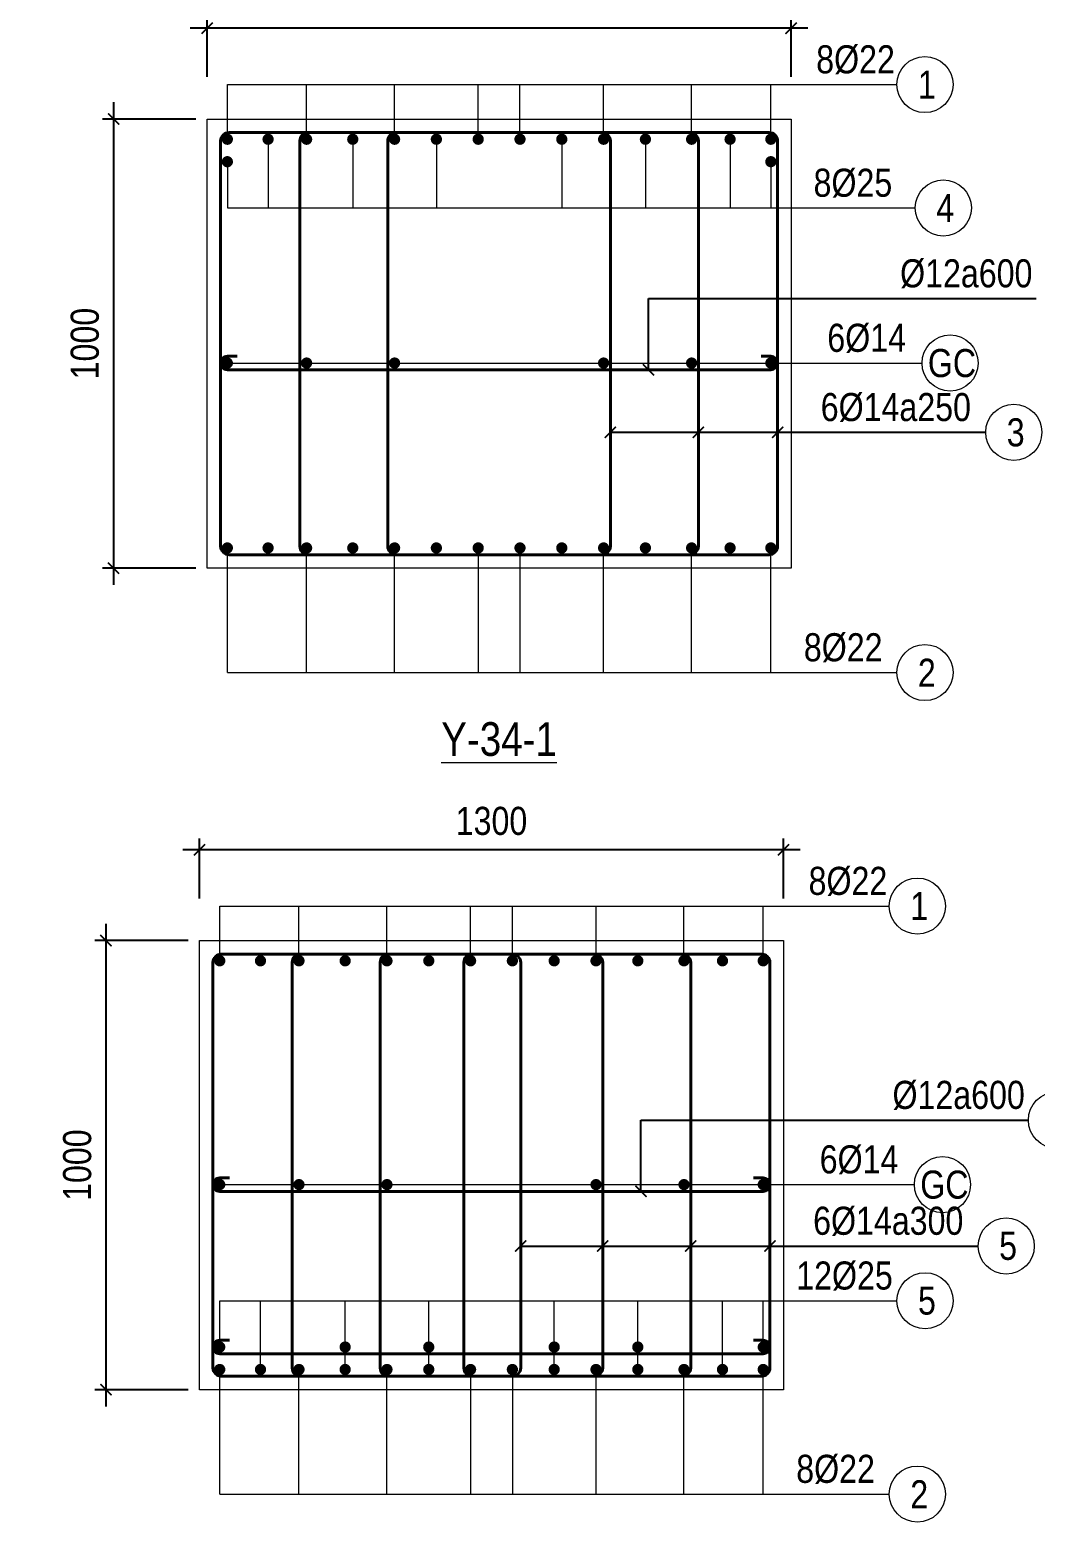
# Model space of a CAD drawing. Header units: millimetres. Extents: x 3014920 to 3563667, y -1638653 to -1356471.
# Drawn here: x 3491342 to 3493580, y -1614352 to -1611029 of the extents above; entities that cross this region are included whole.
import ezdxf
from ezdxf.enums import TextEntityAlignment as Align
from ezdxf.xclip import XClip

# ---------------------------------------------------------------- set-up
doc = ezdxf.new("R2010")
doc.units = ezdxf.units.MM
doc.header["$MEASUREMENT"] = 0
doc.header["$XCLIPFRAME"] = 0
doc.header["$PDMODE"] = 2
doc.linetypes.add('HIDDEN', pattern=[0.375, 0.25, -0.125])
doc.layers.get('0').update_dxf_attribs({"lineweight": 9})
doc.layers.get('Defpoints').update_dxf_attribs({"color": 10, "lineweight": 0})
for name, color, linetype, lineweight in [('CDAI', 21, 'Continuous', 40), ('CTHEP', 50, 'Continuous', 50), ('DBAO', 90, 'Continuous', 13), ('DGIONG', 130, 'Continuous', 13), ('DMo', 9, 'HIDDEN', 9), ('KTH', 154, 'Continuous', 9), ('Net khuat', 8, 'HIDDEN', 13), ('TEXT', 7, 'Continuous', 15)]:
    doc.layers.add(name, color=color, linetype=linetype, lineweight=lineweight)
doc.styles.add('Star-HelCon', font='VHELVCN_0.TTF')
doc.styles.add('TTP-HelCon', font='VHELVCN_0.TTF')
doc.dimstyles.new('TTP-25', dxfattribs={"dimscale": 25, "dimtxt": 2.5, "dimasz": 1, "dimexe": 1, "dimexo": 1, "dimgap": 0.09, "dimtad": 0, "dimdec": 4, "dimrnd": 1, "dimzin": 9, "dimdsep": 46, "dimtxsty": 'TTP-HelCon', "dimblk": 'ARCHTICK', "dimcen": 0.09, "dimdle": 1.5, "dimclrd": 256, "dimclre": 256, "dimclrt": 7, "dimadec": 0, "dimazin": 0, "dimtfac": 1, "dimtdec": 4, "dimtmove": 0, "dimatfit": 3, "dimldrblk": 'ARCHTICK', "dimfxl": 1, "dimtvp": 1, "dimtolj": 1, "dimtzin": 0, "dimarcsym": 0})

# ---------------------------------------------------------------- blocks, each defined once
blk = doc.blocks.new('2Y-33')
at = {"layer": 'CTHEP'}
for p, q in [((73719.76007, -950), (6753.45448, -950)), ((73719.76007, -1410), (6753.45448, -1410)), ((6614.26151, -1870), (73770.00002, -1870))]:
    blk.add_line(p, q, dxfattribs=at)
at = {"layer": 'DBAO', "linetype": 'Continuous'}
blk.add_line((6568.4461, -1900), (73799.99996, -1900), dxfattribs=at)
blk = doc.blocks.new('_ArchTick')
at = {"color": 0, "linetype": 'ByBlock', "const_width": 0.15}
blk.add_lwpolyline([(-0.5, -0.5), (0.5, 0.5)], dxfattribs=at)
blk = doc.blocks.new('*D504')
at = {"layer": 'Defpoints', "color": 0, "transparency": 16777216}
for p in [(9775, -1000), (17275, -1825), (17275, -2025)]:
    blk.add_point(p, dxfattribs=at)
at = {"layer": 'KTH', "lineweight": -2, "transparency": 16777216}
for p, q in [((9775, -1025), (9775, -2050)), ((17275, -1850), (17275, -2050)), ((9737.5, -2025), (17312.5, -2025))]:
    blk.add_line(p, q, dxfattribs=at)
at = {"layer": 'KTH', "lineweight": -2, "transparency": 16777216, "xscale": 25, "yscale": 25, "zscale": 25, "rotation": 180}
blk.add_blockref('_ArchTick', (9775, -2025), dxfattribs=at)
at = {"layer": 'KTH', "lineweight": -2, "transparency": 16777216, "xscale": 25, "yscale": 25, "zscale": 25}
blk.add_blockref('_ArchTick', (17275, -2025), dxfattribs=at)
at = {"layer": 'KTH', "color": 7, "transparency": 16777216, "insert": (13525, -1961.1), "char_height": 62.5, "attachment_point": 5, "style": 'TTP-HelCon'}
blk.add_mtext('\\A1;7500', dxfattribs=at)
blk = doc.blocks.new('*D515')
at = {"layer": 'Defpoints', "color": 0, "transparency": 16777216}
for p in [(14825, -318.6), (12225, -650.8), (14825, -726.4)]:
    blk.add_point(p, dxfattribs=at)
at = {"layer": 'KTH', "lineweight": -2, "transparency": 16777216}
for p, q in [((14825, -343.6), (14825, -751.4)), ((12225, -675.8), (12225, -751.4)), ((12187.5, -726.4), (14862.5, -726.4))]:
    blk.add_line(p, q, dxfattribs=at)
at = {"layer": 'KTH', "lineweight": -2, "transparency": 16777216, "xscale": 25, "yscale": 25, "zscale": 25, "rotation": 180}
blk.add_blockref('_ArchTick', (12225, -726.4), dxfattribs=at)
at = {"layer": 'KTH', "lineweight": -2, "transparency": 16777216, "xscale": 25, "yscale": 25, "zscale": 25}
blk.add_blockref('_ArchTick', (14825, -726.4), dxfattribs=at)
at = {"layer": 'KTH', "color": 7, "transparency": 16777216, "insert": (13525, -656.5), "char_height": 62.5, "attachment_point": 5, "style": 'TTP-HelCon'}
blk.add_mtext('\\A1;6Þ14a300-3', dxfattribs=at)
blk = doc.blocks.new('*D518')
at = {"layer": 'Defpoints', "color": 0, "transparency": 16777216}
for p in [(15825, 574), (11225, 61.2), (15825, -30)]:
    blk.add_point(p, dxfattribs=at)
at = {"layer": 'KTH', "lineweight": -2, "transparency": 16777216}
for p, q in [((11225, 86.2), (11225, 599)), ((15825, -5), (15825, 599)), ((11187.5, 574), (15862.5, 574))]:
    blk.add_line(p, q, dxfattribs=at)
at = {"layer": 'KTH', "lineweight": -2, "transparency": 16777216, "xscale": 25, "yscale": 25, "zscale": 25, "rotation": 180}
blk.add_blockref('_ArchTick', (11225, 574), dxfattribs=at)
at = {"layer": 'KTH', "lineweight": -2, "transparency": 16777216, "xscale": 25, "yscale": 25, "zscale": 25}
blk.add_blockref('_ArchTick', (15825, 574), dxfattribs=at)
at = {"layer": 'KTH', "color": 7, "transparency": 16777216, "insert": (13525, 637.8), "char_height": 62.5, "attachment_point": 5, "style": 'TTP-HelCon'}
blk.add_mtext('\\A1;4600', dxfattribs=at)
blk = doc.blocks.new('*D524')
at = {"layer": 'Defpoints', "color": 0, "transparency": 16777216}
for p in [(12225, -1359.2), (14825, -1386.7), (14825, -1825)]:
    blk.add_point(p, dxfattribs=at)
at = {"layer": 'KTH', "lineweight": -2, "transparency": 16777216}
for p, q in [((12225, -1384.2), (12225, -1850)), ((14825, -1411.7), (14825, -1850)), ((12187.5, -1825), (14862.5, -1825))]:
    blk.add_line(p, q, dxfattribs=at)
at = {"layer": 'KTH', "lineweight": -2, "transparency": 16777216, "xscale": 25, "yscale": 25, "zscale": 25, "rotation": 180}
blk.add_blockref('_ArchTick', (12225, -1825), dxfattribs=at)
at = {"layer": 'KTH', "lineweight": -2, "transparency": 16777216, "xscale": 25, "yscale": 25, "zscale": 25}
blk.add_blockref('_ArchTick', (14825, -1825), dxfattribs=at)
at = {"layer": 'KTH', "color": 7, "transparency": 16777216, "insert": (13525, -1761.2), "char_height": 62.5, "attachment_point": 5, "style": 'TTP-HelCon'}
blk.add_mtext('\\A1;2600', dxfattribs=at)
blk = doc.blocks.new('*D578')
at = {"layer": 'Defpoints', "color": 0, "ltscale": 500, "transparency": 16777216}
for p in [(3491736.5, -1611227.7), (3491528.3, -1612227.7), (3491736.5, -1612227.7)]:
    blk.add_point(p, dxfattribs=at)
at = {"layer": 'KTH', "lineweight": -2, "ltscale": 500, "transparency": 16777216}
for p, q in [((3491528.3, -1611190.2), (3491528.3, -1612265.2)), ((3491711.5, -1611227.7), (3491503.3, -1611227.7)), ((3491711.5, -1612227.7), (3491503.3, -1612227.7))]:
    blk.add_line(p, q, dxfattribs=at)
at = {"layer": 'KTH', "lineweight": -2, "ltscale": 500, "transparency": 16777216, "xscale": 25, "yscale": 25, "zscale": 25}
for p, rotation in [((3491528.3, -1611227.7), 90), ((3491528.3, -1612227.7), 270)]:
    blk.add_blockref('_ArchTick', p, dxfattribs=dict(at, rotation=rotation))
at = {"layer": 'KTH', "color": 7, "ltscale": 500, "transparency": 16777216, "insert": (3491464.5, -1611727.7), "char_height": 62.5, "attachment_point": 5, "rotation": 90, "style": 'TTP-HelCon'}
blk.add_mtext('\\A1;1000', dxfattribs=at)
blk = doc.blocks.new('*D579')
at = {"layer": 'Defpoints', "color": 0, "ltscale": 500, "transparency": 16777216}
for p in [(3491736.5, -1611025.5), (3491736.5, -1611158.7), (3493036.5, -1611158.7)]:
    blk.add_point(p, dxfattribs=at)
at = {"layer": 'KTH', "lineweight": -2, "ltscale": 500, "transparency": 16777216}
for p, q in [((3491736.5, -1611133.7), (3491736.5, -1611000.5)), ((3493036.5, -1611133.7), (3493036.5, -1611000.5)), ((3493074, -1611025.5), (3491699, -1611025.5))]:
    blk.add_line(p, q, dxfattribs=at)
at = {"layer": 'KTH', "lineweight": -2, "ltscale": 500, "transparency": 16777216, "xscale": 25, "yscale": 25, "zscale": 25, "rotation": 180}
blk.add_blockref('_ArchTick', (3491736.5, -1611025.5), dxfattribs=at)
at = {"layer": 'KTH', "lineweight": -2, "ltscale": 500, "transparency": 16777216, "xscale": 25, "yscale": 25, "zscale": 25}
blk.add_blockref('_ArchTick', (3493036.5, -1611025.5), dxfattribs=at)
at = {"layer": 'KTH', "color": 7, "ltscale": 500, "transparency": 16777216, "insert": (3492386.5, -1610961.7), "char_height": 62.5, "attachment_point": 5, "style": 'TTP-HelCon'}
blk.add_mtext('\\A1;1300', dxfattribs=at)
blk = doc.blocks.new('*D580')
at = {"layer": 'Defpoints', "color": 0, "ltscale": 500, "transparency": 16777216}
for p in [(3491719.6, -1613057), (3491511.3, -1614057), (3491719.6, -1614057)]:
    blk.add_point(p, dxfattribs=at)
at = {"layer": 'KTH', "lineweight": -2, "ltscale": 500, "transparency": 16777216}
for p, q in [((3491511.3, -1613019.5), (3491511.3, -1614094.5)), ((3491694.6, -1613057), (3491486.3, -1613057)), ((3491694.6, -1614057), (3491486.3, -1614057))]:
    blk.add_line(p, q, dxfattribs=at)
at = {"layer": 'KTH', "lineweight": -2, "ltscale": 500, "transparency": 16777216, "xscale": 25, "yscale": 25, "zscale": 25}
for p, rotation in [((3491511.3, -1613057), 90), ((3491511.3, -1614057), 270)]:
    blk.add_blockref('_ArchTick', p, dxfattribs=dict(at, rotation=rotation))
at = {"layer": 'KTH', "color": 7, "ltscale": 500, "transparency": 16777216, "insert": (3491447.5, -1613557), "char_height": 62.5, "attachment_point": 5, "rotation": 90, "style": 'TTP-HelCon'}
blk.add_mtext('\\A1;1000', dxfattribs=at)
blk = doc.blocks.new('*D581')
at = {"layer": 'Defpoints', "color": 0, "ltscale": 500, "transparency": 16777216}
for p in [(3491719.6, -1612854.8), (3491719.6, -1612988), (3493019.6, -1612988)]:
    blk.add_point(p, dxfattribs=at)
at = {"layer": 'KTH', "lineweight": -2, "ltscale": 500, "transparency": 16777216}
for p, q in [((3491719.6, -1612963), (3491719.6, -1612829.8)), ((3493019.6, -1612963), (3493019.6, -1612829.8)), ((3493057.1, -1612854.8), (3491682.1, -1612854.8))]:
    blk.add_line(p, q, dxfattribs=at)
at = {"layer": 'KTH', "lineweight": -2, "ltscale": 500, "transparency": 16777216, "xscale": 25, "yscale": 25, "zscale": 25, "rotation": 180}
blk.add_blockref('_ArchTick', (3491719.6, -1612854.8), dxfattribs=at)
at = {"layer": 'KTH', "lineweight": -2, "ltscale": 500, "transparency": 16777216, "xscale": 25, "yscale": 25, "zscale": 25}
blk.add_blockref('_ArchTick', (3493019.6, -1612854.8), dxfattribs=at)
at = {"layer": 'KTH', "color": 7, "ltscale": 500, "transparency": 16777216, "insert": (3492369.6, -1612790.9), "char_height": 62.5, "attachment_point": 5, "style": 'TTP-HelCon'}
blk.add_mtext('\\A1;1300', dxfattribs=at)
blk = doc.blocks.new('2Y-35')
at = {"layer": 'CTHEP'}
blk.add_line((44854.10409, -500), (80, -500), dxfattribs=at)
for points in [[(30, -200), (30, -30), (44903.8448, -30), (44903.8448, -580.72632)], [(30, -970), (45139.21977, -970)]]:
    blk.add_lwpolyline(points, dxfattribs=at)
at = {"layer": 'DBAO', "linetype": 'Continuous'}
blk.add_line((26224.9925, 0), (31828.68038, 0), dxfattribs=at)
blk = doc.blocks.new('*D590')
at = {"layer": 'Defpoints', "color": 0, "ltscale": 500, "transparency": 16777216}
for p in [(3491719.6, -1612854.8), (3491719.6, -1612988), (3493019.6, -1612988)]:
    blk.add_point(p, dxfattribs=at)
at = {"layer": 'KTH', "lineweight": -2, "ltscale": 500, "transparency": 16777216}
for p, q in [((3491719.6, -1612963), (3491719.6, -1612829.8)), ((3493019.6, -1612963), (3493019.6, -1612829.8)), ((3493057.1, -1612854.8), (3491682.1, -1612854.8))]:
    blk.add_line(p, q, dxfattribs=at)
at = {"layer": 'KTH', "lineweight": -2, "ltscale": 500, "transparency": 16777216, "xscale": 25, "yscale": 25, "zscale": 25, "rotation": 180}
blk.add_blockref('_ArchTick', (3491719.6, -1612854.8), dxfattribs=at)
at = {"layer": 'KTH', "lineweight": -2, "ltscale": 500, "transparency": 16777216, "xscale": 25, "yscale": 25, "zscale": 25}
blk.add_blockref('_ArchTick', (3493019.6, -1612854.8), dxfattribs=at)
at = {"layer": 'KTH', "color": 7, "ltscale": 500, "transparency": 16777216, "insert": (3492369.6, -1612790.9), "char_height": 62.5, "attachment_point": 5, "style": 'TTP-HelCon'}
blk.add_mtext('\\A1;1300', dxfattribs=at)
blk = doc.blocks.new('2Y-34')
at = {"layer": 'CTHEP'}
for p, q in [((30, -30), (26119.99251, -30)), ((11225.00941, -69.67838), (15824.99344, -69.67838)), ((26079.99251, -500), (69.99249, -500))]:
    blk.add_line(p, q, dxfattribs=at)
blk.add_lwpolyline([(30, -970), (26119.99251, -970)], dxfattribs=at)
at = {"layer": 'DBAO', "linetype": 'Continuous'}
blk.add_line((10075, 0), (16975, 0), dxfattribs=at)
at = {"layer": 'DBAO', "linetype": 'Continuous', "flags": 128}
for points in [[(17625.00001, -1000.00808), (10124.99216, -1000)], [(17625.00001, -1100), (10124.99216, -1100)]]:
    blk.add_lwpolyline(points, dxfattribs=at)
at = {"layer": 'Net khuat', "ltscale": 250}
blk.add_line((10124.99264, -549.99288), (16925.00049, -549.99254), dxfattribs=at)
at = {"layer": 'KTH'}
for base, p1, p2, picture, middle in [((15824.99195, 574.00461), (11225.00451, 61.19077), (15824.99195, -30), '*D518', (13524.99823, 637.83794)), ((14825.04139, -1825), (12224.99215, -1359.21863), (14825.04139, -1386.70729), '*D524', (13525.01677, -1761.16667))]:
    dim = blk.add_linear_dim(base=base, p1=p1, p2=p2, dimstyle='TTP-25', override={"dimtmove": 1}, dxfattribs=at)
    dim.commit()
    dim.dimension.update_dxf_attribs({"geometry": picture, "text_midpoint": middle})
dim = blk.add_linear_dim(base=(14825.02577, -726.43609), p1=(12224.97756, -650.83303), p2=(14825.02577, -318.57248), text='6Þ14a300-3', dimstyle='TTP-25', override={"dimtmove": 1}, dxfattribs=at)
dim.commit()
dim.dimension.update_dxf_attribs({"geometry": '*D515', "text_midpoint": (13525.00166, -656.51943)})
dim = blk.add_linear_dim(base=(17275, -2024.95574), p1=(9774.99216, -1000), p2=(17275, -1825), angle=180, dimstyle='TTP-25', override={"dimtmove": 1}, dxfattribs=at)
dim.commit()
dim.dimension.update_dxf_attribs({"geometry": '*D504', "text_midpoint": (13524.99608, -1961.12241)})

msp = doc.modelspace()

# ---------------------------------------------------------------- linework, layer by layer
at = {"layer": 'CDAI'}
for points in [[(3491785.27784, -1611257.73554), (3492987.77784, -1611257.73554, -0.4142135624), (3493006.52784, -1611276.48554), (3493006.52784, -1612178.98555, -0.4142135624), (3492987.77784, -1612197.73555), (3491785.27784, -1612197.73555, -0.4142135624), (3491766.52784, -1612178.98555), (3491766.52784, -1611276.48554, -0.4142135624)], [(3491961.70641, -1611257.73555), (3492811.34927, -1611257.73555, -0.4142135624), (3492830.09927, -1611276.48555), (3492830.09927, -1612178.98555, -0.4142135624), (3492811.34927, -1612197.73555), (3491961.70641, -1612197.73555, -0.4142135624), (3491942.95641, -1612178.98555), (3491942.95641, -1611276.48555, -0.4142135624)], [(3492157.58553, -1611257.73555), (3492615.47015, -1611257.73555, -0.4142135624), (3492634.22015, -1611276.48555), (3492634.22015, -1612178.98555, -0.4142135624), (3492615.47015, -1612197.73555), (3492157.58553, -1612197.73555, -0.4142135624), (3492138.83553, -1612178.98555), (3492138.83553, -1611276.48555, -0.4142135624)], [(3491768.33466, -1613087.02754), (3492970.83466, -1613087.02754, -0.4142135624), (3492989.58466, -1613105.77754), (3492989.58466, -1614008.27755, -0.4142135624), (3492970.83466, -1614027.02755), (3491768.33466, -1614027.02755, -0.4142135624), (3491749.58466, -1614008.27755), (3491749.58466, -1613105.77754, -0.4142135624)], [(3491944.76323, -1613087.02755), (3492794.40609, -1613087.02755, -0.4142135624), (3492813.15609, -1613105.77755), (3492813.15609, -1614008.27755, -0.4142135624), (3492794.40609, -1614027.02755), (3491944.76323, -1614027.02755, -0.4142135624), (3491926.01323, -1614008.27755), (3491926.01323, -1613105.77755, -0.4142135624)], [(3492140.64235, -1613087.02755), (3492598.52697, -1613087.02755, -0.4142135624), (3492617.27697, -1613105.77755), (3492617.27697, -1614008.27755, -0.4142135624), (3492598.52697, -1614027.02755), (3492140.64235, -1614027.02755, -0.4142135624), (3492121.89235, -1614008.27755), (3492121.89235, -1613105.77755, -0.4142135624)], [(3492326.7962, -1613087.02755), (3492415.93903, -1613087.02755, -0.4142135624), (3492434.68903, -1613105.77755), (3492434.68903, -1614008.27755, -0.4142135624), (3492415.93903, -1614027.02755), (3492326.7962, -1614027.02755, -0.4142135624), (3492308.0462, -1614008.27755), (3492308.0462, -1613105.77755, -0.4142135624)]]:
    msp.add_lwpolyline(points, format="xyb", close=True, dxfattribs=at)
for points in [[(3491803.44783, -1611756.06888), (3491781.52784, -1611756.06888, 0.4142135624), (3491766.52784, -1611771.06888, 0.4142135624), (3491781.52784, -1611786.06888), (3492991.52784, -1611786.06888, 0.4142135624), (3493006.52784, -1611771.06888, 0.4142135624), (3492991.52784, -1611756.06888), (3492969.60785, -1611756.06888)], [(3491786.50465, -1613585.36088), (3491764.58466, -1613585.36088, 0.4142135624), (3491749.58466, -1613600.36088, 0.4142135624), (3491764.58466, -1613615.36088), (3492974.58466, -1613615.36088, 0.4142135624), (3492989.58466, -1613600.36088, 0.4142135624), (3492974.58466, -1613585.36088), (3492952.66467, -1613585.36088)], [(3491786.50465, -1613947.02755), (3491764.58466, -1613947.02755, 0.4142135624), (3491749.58466, -1613962.02755, 0.4142135624), (3491764.58466, -1613977.02755), (3492974.58466, -1613977.02755, 0.4142135624), (3492989.58466, -1613962.02755, 0.4142135624), (3492974.58466, -1613947.02755), (3492952.66467, -1613947.02755)]]:
    msp.add_lwpolyline(points, format="xyb", dxfattribs=at)
at = {"layer": 'CTHEP', "const_width": 12.5}
for points in [[(3491775.27784, -1611272.73554, 1), (3491787.77784, -1611272.73554, 1)], [(3491865.99213, -1611272.73555, -1), (3491878.49213, -1611272.73555, -1)], [(3491951.70641, -1611272.73555, -1), (3491964.20641, -1611272.73555, -1)], [(3492054.50861, -1611272.73555, -1), (3492067.00861, -1611272.73555, -1)], [(3492147.58553, -1611272.73555, -1), (3492160.08553, -1611272.73555, -1)], [(3492240.66246, -1611272.73555, -1), (3492253.16246, -1611272.73555, -1)], [(3492346.23938, -1611272.73555, 1), (3492333.73938, -1611272.73555, 1)], [(3492426.8163, -1611272.73555, -1), (3492439.3163, -1611272.73555, -1)], [(3492519.89323, -1611272.73555, -1), (3492532.39323, -1611272.73555, -1)], [(3492612.97015, -1611272.73555, -1), (3492625.47015, -1611272.73555, -1)], [(3492718.54707, -1611272.73555, 1), (3492706.04707, -1611272.73555, 1)], [(3492821.34927, -1611272.73555, 1), (3492808.84927, -1611272.73555, 1)], [(3492907.06355, -1611272.73555, 1), (3492894.56355, -1611272.73555, 1)], [(3492985.27784, -1611272.73554, 1), (3492997.77784, -1611272.73554, 1)], [(3491775.27784, -1611322.73554, 1), (3491787.77784, -1611322.73554, 1)], [(3492985.27784, -1611322.73554, 1), (3492997.77784, -1611322.73554, 1)], [(3491775.27784, -1611771.06888, 1), (3491787.77784, -1611771.06888, 1)], [(3491951.70641, -1611771.06888, -1), (3491964.20641, -1611771.06888, -1)], [(3492147.58553, -1611771.06888, -1), (3492160.08553, -1611771.06888, -1)], [(3492612.97015, -1611771.06888, -1), (3492625.47015, -1611771.06888, -1)], [(3492821.34927, -1611771.06888, 1), (3492808.84927, -1611771.06888, 1)], [(3492985.27784, -1611771.06888, 1), (3492997.77784, -1611771.06888, 1)], [(3491775.27784, -1612182.73555, 1), (3491787.77784, -1612182.73555, 1)], [(3491865.99213, -1612182.73555, 1), (3491878.49213, -1612182.73555, 1)], [(3491951.70641, -1612182.73555, 1), (3491964.20641, -1612182.73555, 1)], [(3492054.50861, -1612182.73555, 1), (3492067.00861, -1612182.73555, 1)], [(3492147.58553, -1612182.73555, 1), (3492160.08553, -1612182.73555, 1)], [(3492240.66246, -1612182.73555, 1), (3492253.16246, -1612182.73555, 1)], [(3492346.23938, -1612182.73555, -1), (3492333.73938, -1612182.73555, -1)], [(3492426.8163, -1612182.73555, 1), (3492439.3163, -1612182.73555, 1)], [(3492519.89323, -1612182.73555, 1), (3492532.39323, -1612182.73555, 1)], [(3492612.97015, -1612182.73555, 1), (3492625.47015, -1612182.73555, 1)], [(3492718.54707, -1612182.73555, -1), (3492706.04707, -1612182.73555, -1)], [(3492821.34927, -1612182.73555, -1), (3492808.84927, -1612182.73555, -1)], [(3492907.06355, -1612182.73555, -1), (3492894.56355, -1612182.73555, -1)], [(3492985.27784, -1612182.73555, 1), (3492997.77784, -1612182.73555, 1)], [(3491758.33466, -1613102.02754, 1), (3491770.83466, -1613102.02754, 1)], [(3491849.04895, -1613102.02755, -1), (3491861.54895, -1613102.02755, -1)], [(3491934.76323, -1613102.02755, -1), (3491947.26323, -1613102.02755, -1)], [(3492037.56543, -1613102.02755, -1), (3492050.06543, -1613102.02755, -1)], [(3492130.64235, -1613102.02755, -1), (3492143.14235, -1613102.02755, -1)], [(3492223.71928, -1613102.02755, -1), (3492236.21928, -1613102.02755, -1)], [(3492329.2962, -1613102.02755, 1), (3492316.7962, -1613102.02755, 1)], [(3492409.87312, -1613102.02755, -1), (3492422.37312, -1613102.02755, -1)], [(3492502.95005, -1613102.02755, -1), (3492515.45005, -1613102.02755, -1)], [(3492596.02697, -1613102.02755, -1), (3492608.52697, -1613102.02755, -1)], [(3492701.60389, -1613102.02755, 1), (3492689.10389, -1613102.02755, 1)], [(3492804.40609, -1613102.02755, 1), (3492791.90609, -1613102.02755, 1)], [(3492890.12037, -1613102.02755, 1), (3492877.62037, -1613102.02755, 1)], [(3492968.33466, -1613102.02754, 1), (3492980.83466, -1613102.02754, 1)], [(3491758.33466, -1613600.36088, 1), (3491770.83466, -1613600.36088, 1)], [(3491934.76323, -1613600.36088, -1), (3491947.26323, -1613600.36088, -1)], [(3492130.64235, -1613600.36088, -1), (3492143.14235, -1613600.36088, -1)], [(3492596.02697, -1613600.36088, -1), (3492608.52697, -1613600.36088, -1)], [(3492804.40609, -1613600.36088, 1), (3492791.90609, -1613600.36088, 1)], [(3492968.33466, -1613600.36088, 1), (3492980.83466, -1613600.36088, 1)], [(3491758.33466, -1613962.02755, 1), (3491770.83466, -1613962.02755, 1)], [(3492037.56543, -1613962.02755, 1), (3492050.06543, -1613962.02755, 1)], [(3492223.71928, -1613962.02755, 1), (3492236.21928, -1613962.02755, 1)], [(3492502.95005, -1613962.02755, 1), (3492515.45005, -1613962.02755, 1)], [(3492701.60389, -1613962.02755, -1), (3492689.10389, -1613962.02755, -1)], [(3492968.33466, -1613962.02755, 1), (3492980.83466, -1613962.02755, 1)], [(3491758.33466, -1614012.02755, 1), (3491770.83466, -1614012.02755, 1)], [(3491849.04895, -1614012.02755, 1), (3491861.54895, -1614012.02755, 1)], [(3491934.76323, -1614012.02755, 1), (3491947.26323, -1614012.02755, 1)], [(3492037.56543, -1614012.02755, 1), (3492050.06543, -1614012.02755, 1)], [(3492130.64235, -1614012.02755, 1), (3492143.14235, -1614012.02755, 1)], [(3492223.71928, -1614012.02755, 1), (3492236.21928, -1614012.02755, 1)], [(3492329.2962, -1614012.02755, -1), (3492316.7962, -1614012.02755, -1)], [(3492409.87312, -1614012.02755, 1), (3492422.37312, -1614012.02755, 1)], [(3492502.95005, -1614012.02755, 1), (3492515.45005, -1614012.02755, 1)], [(3492596.02697, -1614012.02755, 1), (3492608.52697, -1614012.02755, 1)], [(3492701.60389, -1614012.02755, -1), (3492689.10389, -1614012.02755, -1)], [(3492804.40609, -1614012.02755, -1), (3492791.90609, -1614012.02755, -1)], [(3492890.12037, -1614012.02755, -1), (3492877.62037, -1614012.02755, -1)], [(3492968.33466, -1614012.02755, 1), (3492980.83466, -1614012.02755, 1)]]:
    msp.add_lwpolyline(points, format="xyb", close=True, dxfattribs=at)
at = {"layer": 'DBAO', "flags": 128}
for points in [[(3491736.52784, -1611227.73555), (3493036.52784, -1611227.73555)], [(3493036.52784, -1611227.73555), (3493036.52784, -1612227.73555), (3491736.52784, -1612227.73555), (3491736.52784, -1611227.73555)], [(3493019.58466, -1613057.02755), (3493019.58466, -1614057.02755), (3491719.58466, -1614057.02755), (3491719.58466, -1613057.02755)], [(3491719.58466, -1613057.02755), (3493019.58466, -1613057.02755)]]:
    msp.add_lwpolyline(points, dxfattribs=at)
at = {"layer": 'DGIONG'}
for p, q in [((3491781.52784, -1611272.73554), (3491781.52784, -1611150.98555)), ((3491781.52784, -1611150.98555), (3493272.12435, -1611150.98555)), ((3491957.95641, -1611272.73555), (3491957.95641, -1611150.98555)), ((3492153.83553, -1611272.73555), (3492153.83553, -1611150.98555)), ((3492339.98938, -1611272.73555), (3492339.98938, -1611150.98555)), ((3492433.0663, -1611272.73555), (3492433.0663, -1611150.98555)), ((3492619.22015, -1611272.73555), (3492619.22015, -1611150.98555)), ((3492815.09927, -1611272.73555), (3492815.09927, -1611150.98555)), ((3492991.52784, -1611272.73554), (3492991.52784, -1611150.98555)), ((3491872.24213, -1611272.73555), (3491872.24213, -1611425.76455)), ((3492060.75861, -1611272.73555), (3492060.75861, -1611425.76455)), ((3492246.91246, -1611272.73555), (3492246.91246, -1611425.76455)), ((3492526.14323, -1611272.73555), (3492526.14323, -1611425.76455)), ((3492712.29707, -1611272.73555), (3492712.29707, -1611425.76455)), ((3492900.81355, -1611272.73555), (3492900.81355, -1611425.76455)), ((3491781.52784, -1611322.73554), (3491781.52784, -1611425.76455)), ((3492991.52784, -1611322.73554), (3492991.52784, -1611425.76455)), ((3491781.52784, -1611425.76455), (3493313.02988, -1611425.76455)), ((3491781.52784, -1611771.06888), (3493328.0889, -1611771.06888)), ((3491781.52784, -1612460.13737), (3491781.52784, -1612182.73555)), ((3491957.95641, -1612460.13737), (3491957.95641, -1612182.73555)), ((3492153.83553, -1612460.13737), (3492153.83553, -1612182.73555)), ((3492339.98938, -1612182.73555), (3492339.98938, -1612460.13737)), ((3492433.0663, -1612182.73555), (3492433.0663, -1612460.13737)), ((3492619.22015, -1612460.13737), (3492619.22015, -1612182.73555)), ((3492815.09927, -1612460.13737), (3492815.09927, -1612182.73555)), ((3492991.52784, -1612460.13737), (3492991.52784, -1612182.73555)), ((3491781.52784, -1612460.13737), (3493272.12435, -1612460.13737)), ((3491764.58466, -1613102.02754), (3491764.58466, -1612980.27755)), ((3491764.58466, -1612980.27755), (3493255.18117, -1612980.27755)), ((3491941.01323, -1613102.02755), (3491941.01323, -1612980.27755)), ((3492136.89235, -1613102.02755), (3492136.89235, -1612980.27755)), ((3492323.0462, -1613102.02755), (3492323.0462, -1612980.27755)), ((3492416.12312, -1613102.02755), (3492416.12312, -1612980.27755)), ((3492602.27697, -1613102.02755), (3492602.27697, -1612980.27755)), ((3492798.15609, -1613102.02755), (3492798.15609, -1612980.27755)), ((3492974.58466, -1613102.02754), (3492974.58466, -1612980.27755)), ((3491764.58466, -1613600.36088), (3493311.14572, -1613600.36088)), ((3491764.58466, -1613858.99855), (3493272.37867, -1613858.99855)), ((3491764.58466, -1613962.02755), (3491764.58466, -1613858.99855)), ((3491855.29895, -1614012.02755), (3491855.29895, -1613858.99855)), ((3492043.81543, -1614012.02755), (3492043.81543, -1613858.99855)), ((3492229.96928, -1614012.02755), (3492229.96928, -1613858.99855)), ((3492509.20005, -1614012.02755), (3492509.20005, -1613858.99855)), ((3492695.35389, -1614012.02755), (3492695.35389, -1613858.99855)), ((3492883.87037, -1614012.02755), (3492883.87037, -1613858.99855)), ((3492974.58466, -1613962.02755), (3492974.58466, -1613858.99855)), ((3491764.58466, -1614289.42937), (3491764.58466, -1614012.02755)), ((3491941.01323, -1614289.42937), (3491941.01323, -1614012.02755)), ((3492136.89235, -1614289.42937), (3492136.89235, -1614012.02755)), ((3492323.0462, -1614012.02755), (3492323.0462, -1614289.42937)), ((3492416.12312, -1614012.02755), (3492416.12312, -1614289.42937)), ((3492602.27697, -1614289.42937), (3492602.27697, -1614012.02755)), ((3492798.15609, -1614289.42937), (3492798.15609, -1614012.02755)), ((3492974.58466, -1614289.42937), (3492974.58466, -1614012.02755)), ((3491764.58466, -1614289.42937), (3493255.18117, -1614289.42937))]:
    msp.add_line(p, q, dxfattribs=at)
for centre in [(3493334.62435, -1611150.98555), (3493375.52988, -1611425.76455), (3493390.5889, -1611771.06888), (3493532.45468, -1611925.29184), (3493334.62435, -1612460.13737), (3493317.68117, -1612980.27755), (3493627.43477, -1613456.80008), (3493373.64572, -1613600.36088), (3493515.5115, -1613737.07591), (3493334.87867, -1613858.99855), (3493317.68117, -1614289.42937)]:
    msp.add_circle(centre, 62.5, dxfattribs=at)

# ---------------------------------------------------------------- block references
at = {"layer": 'DGIONG', "color": 5}
ref = msp.add_blockref('2Y-33', (3432664.42106, -1610467.3431), dxfattribs=at)
XClip(ref).set_block_clipping_path([(22517.9570512222, -3711.059322871), (39727.9252420431, 808.8989628281)])
at = {"layer": 'DMo'}
ref = msp.add_blockref('2Y-34', (3477543.03062, -1611978.45599), dxfattribs=at)
XClip(ref).set_block_clipping_path([(-706.9756145179, -2535.230391955), (12644.1557228318, 962.4081080449)])
ref = msp.add_blockref('2Y-35', (3467294.5175, -1612416.44029), dxfattribs=at)
XClip(ref).set_block_clipping_path([(31561.7433412508, -2904.0750034638), (48579.2808579239, 1308.7115025851)])

# ---------------------------------------------------------------- texts
at = {"layer": 'TEXT', "style": 'TTP-HelCon'}
for s, p in [('8Þ22', (3493092.48617, -1611125.98555)), ('8Þ25', (3493086.65061, -1611400.76455)), ('Þ12a600', (3493279.29253, -1611602.50808)), ('6Þ14', (3493117.25363, -1611746.06888)), ('6Þ14a250', (3493102.60638, -1611900.29184)), ('8Þ22', (3493064.98617, -1612435.13737)), ('8Þ22', (3493075.54299, -1612955.27755)), ('Þ12a600', (3493262.34935, -1613431.80008)), ('6Þ14', (3493100.31045, -1613575.36088)), ('6Þ14a300', (3493085.6632, -1613712.07591)), ('12Þ25', (3493048.04299, -1613833.99855)), ('8Þ22', (3493048.04299, -1614264.42937))]:
    msp.add_text(s, height=62.5, dxfattribs=at).set_placement(p)
at = {"layer": 'TEXT', "style": 'Star-HelCon'}
for s, p in [('1', (3493338.79102, -1611150.98555)), ('4', (3493379.69654, -1611425.76455)), ('GC', (3493394.75557, -1611771.06888)), ('3', (3493536.62134, -1611925.29184)), ('2', (3493338.79102, -1612460.13737)), ('1', (3493321.84784, -1612980.27755)), ('GC', (3493377.81239, -1613600.36088)), ('5', (3493519.67816, -1613737.07591)), ('5', (3493339.04534, -1613858.99855)), ('2', (3493321.84784, -1614289.42937))]:
    msp.add_text(s, height=62.5, dxfattribs=at).set_placement(p, align=Align.MIDDLE)
at = {"layer": 'TEXT', "style": 'TTP-HelCon'}
msp.add_text('%%UY-34-1', height=75, dxfattribs=at).set_placement((3492386.52784, -1612645.72353), align=Align.CENTER)

# ---------------------------------------------------------------- dimensions: what is measured, and where the dimension line sits
at = {"layer": 'KTH', "ltscale": 500}
for base, p1, p2, picture, middle in [((3491736.52784, -1611025.48555), (3493036.52784, -1611158.7236), (3491736.52784, -1611158.7236), '*D579', (3492386.52784, -1610961.65221)), ((3491719.58466, -1612854.77755), (3493019.58466, -1612988.0156), (3491719.58466, -1612988.0156), '*D581', (3492369.58466, -1612790.94421)), ((3491719.58466, -1612854.77755), (3493019.58466, -1612988.0156), (3491719.58466, -1612988.0156), '*D590', (3492369.58466, -1612790.94421))]:
    dim = msp.add_linear_dim(base=base, p1=p1, p2=p2, dimstyle='TTP-25', dxfattribs=at)
    dim.commit()
    dim.dimension.update_dxf_attribs({"geometry": picture, "text_midpoint": middle})
for base, p1, p2, picture, middle in [((3491528.2902, -1612227.73555), (3491736.52784, -1611227.73555), (3491736.52784, -1612227.73555), '*D578', (3491464.45687, -1611727.73555)), ((3491511.34702, -1614057.02755), (3491719.58466, -1613057.02755), (3491719.58466, -1614057.02755), '*D580', (3491447.51369, -1613557.02755))]:
    dim = msp.add_linear_dim(base=base, p1=p1, p2=p2, angle=90, dimstyle='TTP-25', dxfattribs=at)
    dim.commit()
    dim.dimension.update_dxf_attribs({"geometry": picture, "text_midpoint": middle})

# ---------------------------------------------------------------- leaders
at = {"layer": 'DGIONG'}
for points in [[(3492719.21201, -1611786.06888), (3492719.21201, -1611627.50808), (3493581.87795, -1611627.50808)], [(3492634.22015, -1611925.29184), (3493469.95468, -1611925.29184)], [(3492830.09927, -1611925.29184), (3493469.95468, -1611925.29184)], [(3493006.52784, -1611925.29184), (3493469.95468, -1611925.29184)], [(3492702.26883, -1613615.36088), (3492702.26883, -1613456.80008), (3493564.93477, -1613456.80008)], [(3492434.68903, -1613737.07591), (3493270.42356, -1613737.07591)], [(3492617.27697, -1613737.07591), (3493453.0115, -1613737.07591)], [(3492813.15609, -1613737.07591), (3493453.0115, -1613737.07591)], [(3492989.58466, -1613737.07591), (3493453.0115, -1613737.07591)]]:
    msp.add_leader(points, dimstyle='TTP-25', dxfattribs=at)

doc.saveas('drawing.dxf')
